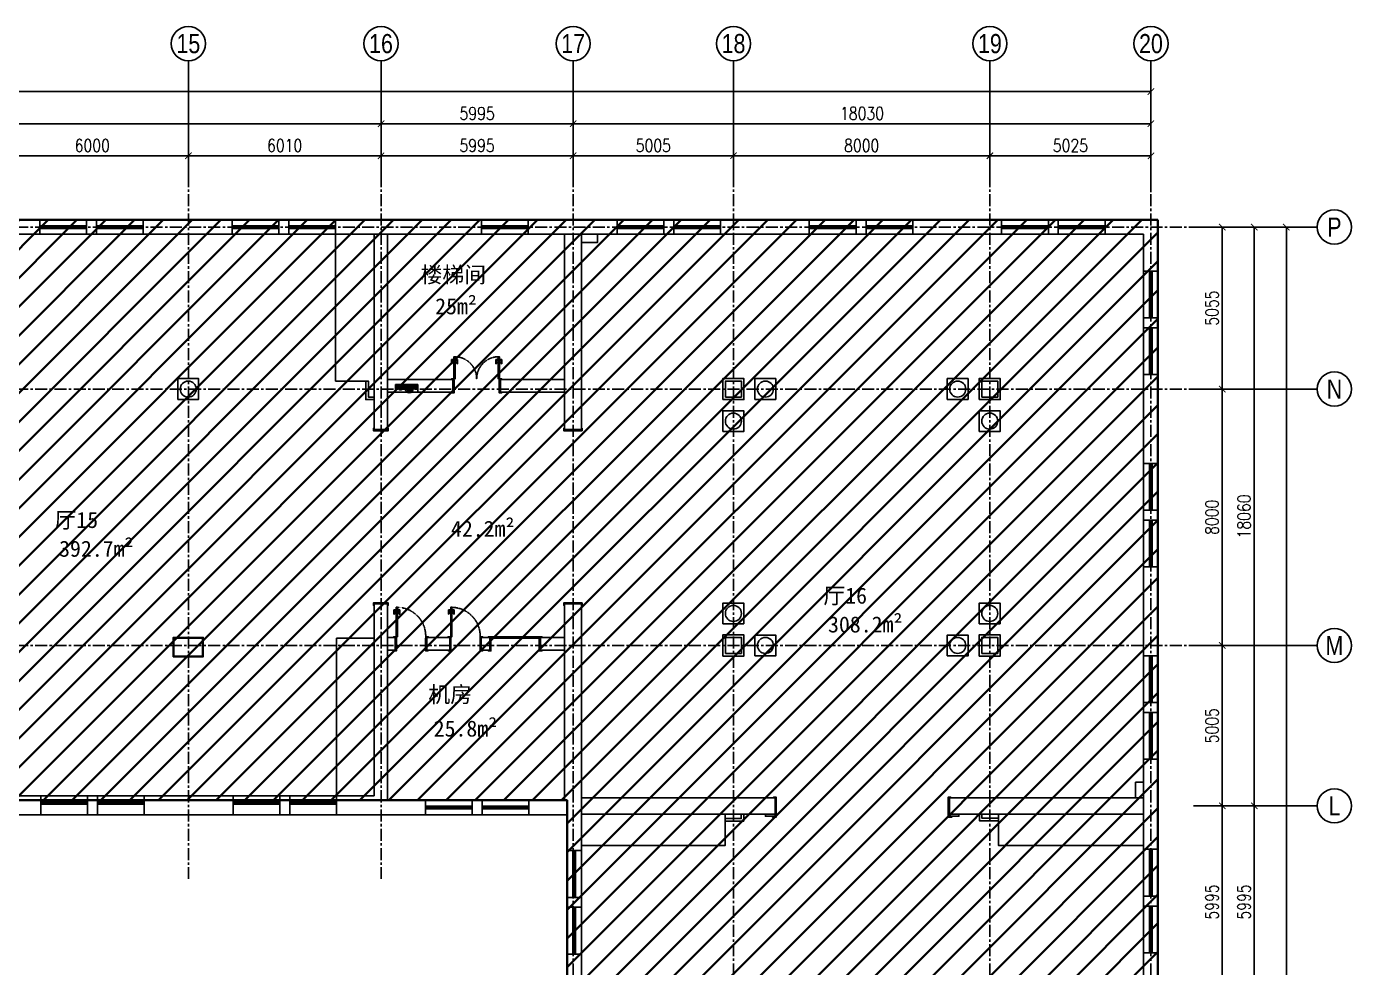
# Model space of a CAD drawing. Header units: millimetres. Extents: x -6028 to 253167, y -4970 to 98364.
# Drawn here: x 79333 to 120678, y 61172 to 90533 of the extents above; entities that cross this region are included whole.
import ezdxf
from ezdxf.enums import TextEntityAlignment as Align

# ---------------------------------------------------------------- set-up
doc = ezdxf.new("R2010")
doc.units = ezdxf.units.MM
doc.linetypes.add('2F-I-AR$0$CENTER', pattern=[2, 1.25, -0.25, 0.25, -0.25])
doc.linetypes.add('2F-I-AR$0$DASH', pattern=[0.35, 0.25, -0.1])
doc.layers.get('DefPoints').update_dxf_attribs({"color": 250})
for name, color, linetype in [('2F-I-AR$0$0-建-轴号', 1, 'Continuous'), ('2F-I-AR$0$0-标注', 4, 'Continuous'), ('2F-I-AR$0$1-墙', 7, 'Continuous'), ('2F-I-AR$0$1-完成面', 3, 'Continuous'), ('2F-I-AR$0$1-窗', 2, 'Continuous'), ('2F-I-AR$0$A-Fire box', 12, 'Continuous'), ('2F-I-AR$0$AXIS_TEXT', 7, 'Continuous'), ('2F-I-AR$0$GZET_DIM_1-200_平面尺寸标注', 1, 'Continuous'), ('2F-I-AR$0$I—平面—装饰面层线', 4, 'Continuous'), ('2F-I-AR$0$I—平面—门', 1, 'Continuous')]:
    doc.layers.add(name, color=color, linetype=linetype)
for name, color, linetype, lineweight in [('2F-I-AR$0$GZET_COL_GRID_1-200_轴线', 8, '2F-I-AR$0$CENTER', 25), ('2F-I-AR$0$I-SCOPE', 252, 'Continuous', 35), ('2F-I-AR$0$消火栓', 10, 'Continuous', 70)]:
    doc.layers.add(name, color=color, linetype=linetype, lineweight=lineweight)
doc.styles.add('2F-I-AR$0$GZET-DIMT', font='romans.shx', dxfattribs={"width": 0.8})
doc.styles.add('2F-I-AR$0$GZET-HT', font='arial.ttf', dxfattribs={"width": 0.8})
doc.styles.add('2F-I-AR$0$MtXpl_', font='SimSun.ttf')
doc.dimstyles.new('2F-I-AR$0$GZET_200', dxfattribs={"dimscale": 200, "dimtxt": 2, "dimasz": 1, "dimexe": 1, "dimexo": 1.5, "dimgap": 0.6, "dimtad": 1, "dimdec": 0, "dimrnd": 0.005, "dimzin": 0, "dimdsep": 46, "dimtxsty": '2F-I-AR$0$GZET-DIMT', "dimblk": '2F-I-AR$0$_ArchTick', "dimcen": 0.125, "dimclrd": 1, "dimclre": 1, "dimclrt": 2, "dimadec": 0, "dimazin": 0, "dimtfac": 1, "dimtdec": 0, "dimtix": 1, "dimtmove": 2, "dimatfit": 3, "dimldrblk": '2F-I-AR$0$_Dot', "dimfxl": 1, "dimtvp": 1, "dimtolj": 1, "dimtzin": 0, "dimarcsym": 0})

# ---------------------------------------------------------------- blocks, each defined once
blk = doc.blocks.new('2F-I-AR$0$X1')
at = {"color": 0}
for p, q in [((-127, 121), (-67, 61)), ((-126, 135), (-59, 68)), ((-125, 106), (-74, 54)), ((-124, 148), (-52, 75)), ((-122, 159), (-45, 83)), ((-121, 87), (-81, 47)), ((-118, 170), (-38, 90)), ((-114, 179), (-31, 97)), ((-110, 62), (-88, 40)), ((-109, 189), (-24, 104)), ((-103, 197), (-17, 111)), ((-97, 205), (-10, 118)), ((-90, 213), (-3, 125)), ((-90, 36), (87, 213)), ((-83, 219), (4, 132)), ((-75, 226), (11, 139)), ((-67, 231), (18, 146)), ((-58, 236), (25, 153)), ((-48, 241), (32, 160)), ((-37, 244), (40, 167)), ((-26, 247), (47, 174)), ((-14, 249), (54, 182)), ((0, 250), (61, 189)), ((15, 249), (68, 196)), ((33, 245), (75, 203)), ((56, 235), (82, 210))]:
    blk.add_line(p, q, dxfattribs=at)
blk.add_circle((-2, 125), 125, dxfattribs=at)
blk = doc.blocks.new('2F-I-AR$0$A$C33C75492')
at = {"layer": '2F-I-AR$0$A-Fire box'}
for p, q in [((-280732, 1890493), (-281432, 1890493)), ((-281432, 1890493), (-281432, 1890373)), ((-281432, 1890383), (-280732, 1890383)), ((-281432, 1890373), (-280732, 1890373)), ((-281432, 1890373), (-280732, 1890373)), ((-281432, 1890373), (-281432, 1890253)), ((-281432, 1890363), (-280732, 1890363)), ((-281432, 1890353), (-280732, 1890353)), ((-281432, 1890343), (-280732, 1890343)), ((-281432, 1890333), (-280732, 1890333)), ((-281432, 1890323), (-280732, 1890323)), ((-281432, 1890313), (-280732, 1890313)), ((-281432, 1890303), (-280732, 1890303)), ((-280732, 1890373), (-280732, 1890493)), ((-280732, 1890253), (-280732, 1890373)), ((-281432, 1890293), (-280732, 1890293)), ((-281432, 1890283), (-280732, 1890283)), ((-281432, 1890273), (-280732, 1890273)), ((-281432, 1890263), (-280732, 1890263)), ((-281432, 1890253), (-280732, 1890253))]:
    blk.add_line(p, q, dxfattribs=at)
at = {"layer": '2F-I-AR$0$A-Fire box', "color": 8}
for p, q in [((-280952, 1890360), (-280832, 1890360)), ((-280951, 1890370), (-280832, 1890370)), ((-280951, 1890350), (-280833, 1890350)), ((-280949, 1890380), (-280835, 1890380)), ((-280948, 1890340), (-280836, 1890340)), ((-280945, 1890390), (-280839, 1890390)), ((-280943, 1890330), (-280841, 1890330)), ((-280938, 1890400), (-280846, 1890400)), ((-280935, 1890320), (-280849, 1890320)), ((-280927, 1890410), (-280856, 1890410)), ((-280922, 1890310), (-280861, 1890310)), ((-280906, 1890420), (-280877, 1890420))]:
    blk.add_line(p, q, dxfattribs=at)
blk.add_circle((-280892, 1890361), 60, dxfattribs=at)
at = {"layer": '2F-I-AR$0$A-Fire box', "color": 8, "extrusion": (0, 0, -1), "xscale": -1, "zscale": -1}
blk.add_blockref('2F-I-AR$0$X1', (281160, 1890258), dxfattribs=at)
blk = doc.blocks.new('2F-I-AR$0$A$C29AA6ADB')
at = {"layer": '2F-I-AR$0$消火栓', "color": 3, "ltscale": 0.8, "rotation": 180}
blk.add_blockref('2F-I-AR$0$A$C33C75492', (-190586, 1985482), dxfattribs=at)
blk = doc.blocks.new('2F-I-AR$0$chuanghu1')
for p, q in [((0, 3230), (450, 3230)), ((0, 1770), (450, 1770)), ((0, 1460), (450, 1460)), ((0, 0), (450, 0))]:
    blk.add_line(p, q)
at = {"layer": '2F-I-AR$0$1-窗'}
for p, q in [((185, 3230), (185, 1770)), ((225, 3230), (225, 1770)), ((265, 3230), (265, 1770)), ((185, 1460), (185, 0)), ((225, 1460), (225, 0)), ((265, 1460), (265, 0))]:
    blk.add_line(p, q, dxfattribs=at)
blk = doc.blocks.new('*U86')
at = {"layer": '2F-I-AR$0$I—平面—装饰面层线'}
for points in [[(-1125, 470), (-1170, 470), (-1170, 490), (-1095, 490), (-1095, 450), (-1090, 450), (-1090, 50), (-1170, 50), (-1170, 70), (-1125, 70), (-1125, 470)], [(455, 470), (500, 470), (500, 490), (425, 490), (425, 450), (420, 450), (420, 50), (500, 50), (500, 70), (455, 70), (455, 470)]]:
    blk.add_lwpolyline(points, dxfattribs=at)
at = {"layer": '2F-I-AR$0$I—平面—门'}
blk.add_lwpolyline([(-1095, 450), (425, 450), (425, 490), (-1095, 490)], close=True, dxfattribs=at)
blk = doc.blocks.new('2F-I-AR$0$980men')
at = {"layer": '2F-I-AR$0$I—平面—装饰面层线'}
for p, q in [((0, 400), (0, 0)), ((980, 400), (980, 0))]:
    blk.add_line(p, q, dxfattribs=at)
for points in [[(0, 400), (-50, 400), (-50, 420), (30, 420), (30, 380), (35, 380), (35, -20), (-45, -20), (-45, 0), (0, 0)], [(980, 400), (1030, 400), (1030, 420), (950, 420), (950, 380), (945, 380), (945, -20), (1025, -20), (1025, 0), (980, 0)]]:
    blk.add_lwpolyline(points, dxfattribs=at)
at = {"layer": '2F-I-AR$0$I—平面—门'}
for p, q in [((-41, 1258), (-41, 1125)), ((19, 1258), (-41, 1258)), ((19, 1275), (19, 1221)), ((19, 1275), (24, 1275)), ((24, 1283), (24, 1213)), ((24, 1283), (30, 1283)), ((30, 1283), (30, 1213)), ((70, 1283), (70, 1213)), ((76, 1283), (70, 1283)), ((76, 1283), (76, 1213)), ((81, 1275), (76, 1275)), ((81, 1275), (81, 1221)), ((81, 1258), (141, 1258)), ((141, 1258), (141, 1125)), ((-27, 1125), (-41, 1125)), ((19, 1238), (-21, 1238)), ((24, 1221), (19, 1221)), ((30, 1213), (24, 1213)), ((70, 1213), (76, 1213)), ((76, 1221), (81, 1221)), ((81, 1238), (121, 1238)), ((127, 1125), (141, 1125))]:
    blk.add_line(p, q, dxfattribs=at)
blk.add_lwpolyline([(30, 420), (30, 1340), (70, 1340), (70, 420)], close=True, dxfattribs=at)
for points in [[(-21, 1238, 0.208715), (-21, 1177, -0.061819), (-27, 1125, -10.704779)], [(121, 1238, -0.208715), (120, 1177, 0.061819), (127, 1125, 10.704779)]]:
    blk.add_lwpolyline(points, format="xyb", dxfattribs=at)
at = {"layer": '2F-I-AR$0$I—平面—门', "color": 252, "linetype": '2F-I-AR$0$DASH', "ltscale": 5}
blk.add_arc((52, 442), 898, 358.7056, 91.2944, dxfattribs=at)
blk = doc.blocks.new('2F-I-AR$0$_AXISO')
blk.add_circle((0, 0), 0.5)
at = {"layer": '2F-I-AR$0$AXIS_TEXT', "style": '2F-I-AR$0$GZET-HT', "width": 0.8}
blk.add_attdef('A', text='', height=0.56, dxfattribs=at).set_placement((0, 0), align=Align.MIDDLE_CENTER)
blk = doc.blocks.new('2F-I-AR$0$_ArchTick')
at = {"color": 2, "linetype": 'ByBlock', "const_width": 0.15}
blk.add_lwpolyline([(-0.5, -0.5), (0.5, 0.5)], dxfattribs=at)
blk = doc.blocks.new('*D305')
at = {"layer": '2F-I-AR$0$GZET_DIM_1-200_平面尺寸标注', "color": 1, "lineweight": -2, "transparency": 16777216}
for p, q in [((78385, 85800), (78385, 86700)), ((78385, 86500), (84385, 86500)), ((84385, 85800), (84385, 86700))]:
    blk.add_line(p, q, dxfattribs=at)
at = {"layer": 'DefPoints', "color": 0, "transparency": 16777216}
for p in [(84385, 86500), (78385, 85500), (84385, 85500)]:
    blk.add_point(p, dxfattribs=at)
at = {"layer": '2F-I-AR$0$GZET_DIM_1-200_平面尺寸标注', "color": 1, "lineweight": -2, "transparency": 16777216, "xscale": 200, "yscale": 200, "zscale": 200, "rotation": 180}
blk.add_blockref('2F-I-AR$0$_ArchTick', (78385, 86500), dxfattribs=at)
at = {"layer": '2F-I-AR$0$GZET_DIM_1-200_平面尺寸标注', "color": 1, "lineweight": -2, "transparency": 16777216, "xscale": 200, "yscale": 200, "zscale": 200}
blk.add_blockref('2F-I-AR$0$_ArchTick', (84385, 86500), dxfattribs=at)
at = {"layer": '2F-I-AR$0$GZET_DIM_1-200_平面尺寸标注', "color": 2, "transparency": 16777216, "insert": (81385, 86820), "char_height": 400, "attachment_point": 5, "style": '2F-I-AR$0$GZET-DIMT'}
blk.add_mtext('\\A1;6000', dxfattribs=at)
blk = doc.blocks.new('2F-I-AR$0$_Dot')
at = {"color": 0, "linetype": 'ByBlock', "lineweight": -2}
blk.add_line((-0.5, 0), (-1, 0), dxfattribs=at)
at = {"color": 0, "linetype": 'ByBlock', "const_width": 0.5}
blk.add_lwpolyline([(-0.25, 0, 1), (0.25, 0, 1)], format="xyb", close=True, dxfattribs=at)
blk = doc.blocks.new('*D306')
at = {"layer": '2F-I-AR$0$GZET_DIM_1-200_平面尺寸标注', "color": 1, "lineweight": -2, "transparency": 16777216}
for p, q in [((84385, 85800), (84385, 86700)), ((84385, 86500), (90395, 86500)), ((90395, 85800), (90395, 86700))]:
    blk.add_line(p, q, dxfattribs=at)
at = {"layer": 'DefPoints', "color": 0, "transparency": 16777216}
for p in [(90395, 86500), (84385, 85500), (90395, 85500)]:
    blk.add_point(p, dxfattribs=at)
at = {"layer": '2F-I-AR$0$GZET_DIM_1-200_平面尺寸标注', "color": 1, "lineweight": -2, "transparency": 16777216, "xscale": 200, "yscale": 200, "zscale": 200, "rotation": 180}
blk.add_blockref('2F-I-AR$0$_ArchTick', (84385, 86500), dxfattribs=at)
at = {"layer": '2F-I-AR$0$GZET_DIM_1-200_平面尺寸标注', "color": 1, "lineweight": -2, "transparency": 16777216, "xscale": 200, "yscale": 200, "zscale": 200}
blk.add_blockref('2F-I-AR$0$_ArchTick', (90395, 86500), dxfattribs=at)
at = {"layer": '2F-I-AR$0$GZET_DIM_1-200_平面尺寸标注', "color": 2, "transparency": 16777216, "insert": (87390, 86820), "char_height": 400, "attachment_point": 5, "style": '2F-I-AR$0$GZET-DIMT'}
blk.add_mtext('\\A1;6010', dxfattribs=at)
blk = doc.blocks.new('*D307')
at = {"layer": '2F-I-AR$0$GZET_DIM_1-200_平面尺寸标注', "color": 1, "lineweight": -2, "transparency": 16777216}
for p, q in [((90395, 85800), (90395, 86700)), ((90395, 86500), (96390, 86500)), ((96390, 85800), (96390, 86700))]:
    blk.add_line(p, q, dxfattribs=at)
at = {"layer": 'DefPoints', "color": 0, "transparency": 16777216}
for p in [(96390, 86500), (90395, 85500), (96390, 85500)]:
    blk.add_point(p, dxfattribs=at)
at = {"layer": '2F-I-AR$0$GZET_DIM_1-200_平面尺寸标注', "color": 1, "lineweight": -2, "transparency": 16777216, "xscale": 200, "yscale": 200, "zscale": 200, "rotation": 180}
blk.add_blockref('2F-I-AR$0$_ArchTick', (90395, 86500), dxfattribs=at)
at = {"layer": '2F-I-AR$0$GZET_DIM_1-200_平面尺寸标注', "color": 1, "lineweight": -2, "transparency": 16777216, "xscale": 200, "yscale": 200, "zscale": 200}
blk.add_blockref('2F-I-AR$0$_ArchTick', (96390, 86500), dxfattribs=at)
at = {"layer": '2F-I-AR$0$GZET_DIM_1-200_平面尺寸标注', "color": 2, "transparency": 16777216, "insert": (93392.5, 86820), "char_height": 400, "attachment_point": 5, "style": '2F-I-AR$0$GZET-DIMT'}
blk.add_mtext('\\A1;5995', dxfattribs=at)
blk = doc.blocks.new('*D308')
at = {"layer": '2F-I-AR$0$GZET_DIM_1-200_平面尺寸标注', "color": 1, "lineweight": -2, "transparency": 16777216}
for p, q in [((96390, 85800), (96390, 86700)), ((96390, 86500), (101395, 86500)), ((101395, 85800), (101395, 86700))]:
    blk.add_line(p, q, dxfattribs=at)
at = {"layer": 'DefPoints', "color": 0, "transparency": 16777216}
for p in [(101395, 86500), (96390, 85500), (101395, 85500)]:
    blk.add_point(p, dxfattribs=at)
at = {"layer": '2F-I-AR$0$GZET_DIM_1-200_平面尺寸标注', "color": 1, "lineweight": -2, "transparency": 16777216, "xscale": 200, "yscale": 200, "zscale": 200, "rotation": 180}
blk.add_blockref('2F-I-AR$0$_ArchTick', (96390, 86500), dxfattribs=at)
at = {"layer": '2F-I-AR$0$GZET_DIM_1-200_平面尺寸标注', "color": 1, "lineweight": -2, "transparency": 16777216, "xscale": 200, "yscale": 200, "zscale": 200}
blk.add_blockref('2F-I-AR$0$_ArchTick', (101395, 86500), dxfattribs=at)
at = {"layer": '2F-I-AR$0$GZET_DIM_1-200_平面尺寸标注', "color": 2, "transparency": 16777216, "insert": (98892.5, 86820), "char_height": 400, "attachment_point": 5, "style": '2F-I-AR$0$GZET-DIMT'}
blk.add_mtext('\\A1;5005', dxfattribs=at)
blk = doc.blocks.new('*D309')
at = {"layer": '2F-I-AR$0$GZET_DIM_1-200_平面尺寸标注', "color": 1, "lineweight": -2, "transparency": 16777216}
for p, q in [((101395, 85800), (101395, 86700)), ((101395, 86500), (109395, 86500)), ((109395, 85800), (109395, 86700))]:
    blk.add_line(p, q, dxfattribs=at)
at = {"layer": 'DefPoints', "color": 0, "transparency": 16777216}
for p in [(109395, 86500), (101395, 85500), (109395, 85500)]:
    blk.add_point(p, dxfattribs=at)
at = {"layer": '2F-I-AR$0$GZET_DIM_1-200_平面尺寸标注', "color": 1, "lineweight": -2, "transparency": 16777216, "xscale": 200, "yscale": 200, "zscale": 200, "rotation": 180}
blk.add_blockref('2F-I-AR$0$_ArchTick', (101395, 86500), dxfattribs=at)
at = {"layer": '2F-I-AR$0$GZET_DIM_1-200_平面尺寸标注', "color": 1, "lineweight": -2, "transparency": 16777216, "xscale": 200, "yscale": 200, "zscale": 200}
blk.add_blockref('2F-I-AR$0$_ArchTick', (109395, 86500), dxfattribs=at)
at = {"layer": '2F-I-AR$0$GZET_DIM_1-200_平面尺寸标注', "color": 2, "transparency": 16777216, "insert": (105395, 86820), "char_height": 400, "attachment_point": 5, "style": '2F-I-AR$0$GZET-DIMT'}
blk.add_mtext('\\A1;8000', dxfattribs=at)
blk = doc.blocks.new('*D310')
at = {"layer": '2F-I-AR$0$GZET_DIM_1-200_平面尺寸标注', "color": 1, "lineweight": -2, "transparency": 16777216}
for p, q in [((109395, 85800), (109395, 86700)), ((109395, 86500), (114420, 86500)), ((114420, 85800), (114420, 86700))]:
    blk.add_line(p, q, dxfattribs=at)
at = {"layer": 'DefPoints', "color": 0, "transparency": 16777216}
for p in [(114420, 86500), (109395, 85500), (114420, 85500)]:
    blk.add_point(p, dxfattribs=at)
at = {"layer": '2F-I-AR$0$GZET_DIM_1-200_平面尺寸标注', "color": 1, "lineweight": -2, "transparency": 16777216, "xscale": 200, "yscale": 200, "zscale": 200, "rotation": 180}
blk.add_blockref('2F-I-AR$0$_ArchTick', (109395, 86500), dxfattribs=at)
at = {"layer": '2F-I-AR$0$GZET_DIM_1-200_平面尺寸标注', "color": 1, "lineweight": -2, "transparency": 16777216, "xscale": 200, "yscale": 200, "zscale": 200}
blk.add_blockref('2F-I-AR$0$_ArchTick', (114420, 86500), dxfattribs=at)
at = {"layer": '2F-I-AR$0$GZET_DIM_1-200_平面尺寸标注', "color": 2, "transparency": 16777216, "insert": (111907.5, 86820), "char_height": 400, "attachment_point": 5, "style": '2F-I-AR$0$GZET-DIMT'}
blk.add_mtext('\\A1;5025', dxfattribs=at)
blk = doc.blocks.new('*D269')
at = {"layer": '2F-I-AR$0$GZET_DIM_1-200_平面尺寸标注', "color": 1, "lineweight": -2, "transparency": 16777216}
for p, q in [((115746, 66215), (116845, 66215)), ((116645, 60220), (116645, 66215)), ((115746, 60220), (116845, 60220))]:
    blk.add_line(p, q, dxfattribs=at)
at = {"layer": 'DefPoints', "color": 0, "transparency": 16777216}
for p in [(115446, 66215), (116645, 66215), (115446, 60220)]:
    blk.add_point(p, dxfattribs=at)
at = {"layer": '2F-I-AR$0$GZET_DIM_1-200_平面尺寸标注', "color": 1, "lineweight": -2, "transparency": 16777216, "xscale": 200, "yscale": 200, "zscale": 200}
for p, rotation in [((116645, 66215), 90), ((116645, 60220), 270)]:
    blk.add_blockref('2F-I-AR$0$_ArchTick', p, dxfattribs=dict(at, rotation=rotation))
at = {"layer": '2F-I-AR$0$GZET_DIM_1-200_平面尺寸标注', "color": 2, "transparency": 16777216, "insert": (116325, 63217), "char_height": 400, "attachment_point": 5, "rotation": 90, "style": '2F-I-AR$0$GZET-DIMT'}
blk.add_mtext('\\A1;5995', dxfattribs=at)
blk = doc.blocks.new('*D270')
at = {"layer": '2F-I-AR$0$GZET_DIM_1-200_平面尺寸标注', "color": 1, "lineweight": -2, "transparency": 16777216}
for p, q in [((115746, 71220), (116845, 71220)), ((116645, 66215), (116645, 71220)), ((115746, 66215), (116845, 66215))]:
    blk.add_line(p, q, dxfattribs=at)
at = {"layer": 'DefPoints', "color": 0, "transparency": 16777216}
for p in [(115446, 71220), (116645, 71220), (115446, 66215)]:
    blk.add_point(p, dxfattribs=at)
at = {"layer": '2F-I-AR$0$GZET_DIM_1-200_平面尺寸标注', "color": 1, "lineweight": -2, "transparency": 16777216, "xscale": 200, "yscale": 200, "zscale": 200}
for p, rotation in [((116645, 71220), 90), ((116645, 66215), 270)]:
    blk.add_blockref('2F-I-AR$0$_ArchTick', p, dxfattribs=dict(at, rotation=rotation))
at = {"layer": '2F-I-AR$0$GZET_DIM_1-200_平面尺寸标注', "color": 2, "transparency": 16777216, "insert": (116325, 68717), "char_height": 400, "attachment_point": 5, "rotation": 90, "style": '2F-I-AR$0$GZET-DIMT'}
blk.add_mtext('\\A1;5005', dxfattribs=at)
blk = doc.blocks.new('*D271')
at = {"layer": '2F-I-AR$0$GZET_DIM_1-200_平面尺寸标注', "color": 1, "lineweight": -2, "transparency": 16777216}
for p, q in [((115746, 79220), (116845, 79220)), ((116645, 71220), (116645, 79220)), ((115746, 71220), (116845, 71220))]:
    blk.add_line(p, q, dxfattribs=at)
at = {"layer": 'DefPoints', "color": 0, "transparency": 16777216}
for p in [(115446, 79220), (116645, 79220), (115446, 71220)]:
    blk.add_point(p, dxfattribs=at)
at = {"layer": '2F-I-AR$0$GZET_DIM_1-200_平面尺寸标注', "color": 1, "lineweight": -2, "transparency": 16777216, "xscale": 200, "yscale": 200, "zscale": 200}
for p, rotation in [((116645, 79220), 90), ((116645, 71220), 270)]:
    blk.add_blockref('2F-I-AR$0$_ArchTick', p, dxfattribs=dict(at, rotation=rotation))
at = {"layer": '2F-I-AR$0$GZET_DIM_1-200_平面尺寸标注', "color": 2, "transparency": 16777216, "insert": (116325, 75220), "char_height": 400, "attachment_point": 5, "rotation": 90, "style": '2F-I-AR$0$GZET-DIMT'}
blk.add_mtext('\\A1;8000', dxfattribs=at)
blk = doc.blocks.new('*D272')
at = {"layer": '2F-I-AR$0$GZET_DIM_1-200_平面尺寸标注', "color": 1, "lineweight": -2, "transparency": 16777216}
for p, q in [((115746, 84275), (116845, 84275)), ((116645, 79220), (116645, 84275)), ((115746, 79220), (116845, 79220))]:
    blk.add_line(p, q, dxfattribs=at)
at = {"layer": 'DefPoints', "color": 0, "transparency": 16777216}
for p in [(115446, 84275), (116645, 84275), (115446, 79220)]:
    blk.add_point(p, dxfattribs=at)
at = {"layer": '2F-I-AR$0$GZET_DIM_1-200_平面尺寸标注', "color": 1, "lineweight": -2, "transparency": 16777216, "xscale": 200, "yscale": 200, "zscale": 200}
for p, rotation in [((116645, 84275), 90), ((116645, 79220), 270)]:
    blk.add_blockref('2F-I-AR$0$_ArchTick', p, dxfattribs=dict(at, rotation=rotation))
at = {"layer": '2F-I-AR$0$GZET_DIM_1-200_平面尺寸标注', "color": 2, "transparency": 16777216, "insert": (116325, 81747), "char_height": 400, "attachment_point": 5, "rotation": 90, "style": '2F-I-AR$0$GZET-DIMT'}
blk.add_mtext('\\A1;5055', dxfattribs=at)
blk = doc.blocks.new('*D277')
at = {"layer": '2F-I-AR$0$GZET_DIM_1-200_平面尺寸标注', "color": 1, "lineweight": -2, "transparency": 16777216}
for p, q in [((66370, 85797), (66370, 87700)), ((90395, 85720), (90395, 87700)), ((66370, 87500), (90395, 87500))]:
    blk.add_line(p, q, dxfattribs=at)
at = {"layer": 'DefPoints', "color": 0, "transparency": 16777216}
for p in [(90395, 87500), (66370, 85497), (90395, 85420)]:
    blk.add_point(p, dxfattribs=at)
at = {"layer": '2F-I-AR$0$GZET_DIM_1-200_平面尺寸标注', "color": 1, "lineweight": -2, "transparency": 16777216, "xscale": 200, "yscale": 200, "zscale": 200, "rotation": 180}
blk.add_blockref('2F-I-AR$0$_ArchTick', (66370, 87500), dxfattribs=at)
at = {"layer": '2F-I-AR$0$GZET_DIM_1-200_平面尺寸标注', "color": 1, "lineweight": -2, "transparency": 16777216, "xscale": 200, "yscale": 200, "zscale": 200}
blk.add_blockref('2F-I-AR$0$_ArchTick', (90395, 87500), dxfattribs=at)
at = {"layer": '2F-I-AR$0$GZET_DIM_1-200_平面尺寸标注', "color": 2, "transparency": 16777216, "insert": (78383, 87820), "char_height": 400, "attachment_point": 5, "style": '2F-I-AR$0$GZET-DIMT'}
blk.add_mtext('\\A1;24025', dxfattribs=at)
blk = doc.blocks.new('*D278')
at = {"layer": '2F-I-AR$0$GZET_DIM_1-200_平面尺寸标注', "color": 1, "lineweight": -2, "transparency": 16777216}
for p, q in [((90395, 85720), (90395, 87700)), ((96390, 85823), (96390, 87700)), ((90395, 87500), (96390, 87500))]:
    blk.add_line(p, q, dxfattribs=at)
at = {"layer": 'DefPoints', "color": 0, "transparency": 16777216}
for p in [(96390, 87500), (90395, 85420), (96390, 85523)]:
    blk.add_point(p, dxfattribs=at)
at = {"layer": '2F-I-AR$0$GZET_DIM_1-200_平面尺寸标注', "color": 1, "lineweight": -2, "transparency": 16777216, "xscale": 200, "yscale": 200, "zscale": 200, "rotation": 180}
blk.add_blockref('2F-I-AR$0$_ArchTick', (90395, 87500), dxfattribs=at)
at = {"layer": '2F-I-AR$0$GZET_DIM_1-200_平面尺寸标注', "color": 1, "lineweight": -2, "transparency": 16777216, "xscale": 200, "yscale": 200, "zscale": 200}
blk.add_blockref('2F-I-AR$0$_ArchTick', (96390, 87500), dxfattribs=at)
at = {"layer": '2F-I-AR$0$GZET_DIM_1-200_平面尺寸标注', "color": 2, "transparency": 16777216, "insert": (93393, 87820), "char_height": 400, "attachment_point": 5, "style": '2F-I-AR$0$GZET-DIMT'}
blk.add_mtext('\\A1;5995', dxfattribs=at)
blk = doc.blocks.new('*D279')
at = {"layer": '2F-I-AR$0$GZET_DIM_1-200_平面尺寸标注', "color": 1, "lineweight": -2, "transparency": 16777216}
for p, q in [((96390, 85823), (96390, 87700)), ((114420, 85360), (114420, 87700)), ((96390, 87500), (114420, 87500))]:
    blk.add_line(p, q, dxfattribs=at)
at = {"layer": 'DefPoints', "color": 0, "transparency": 16777216}
for p in [(114420, 87500), (96390, 85523), (114420, 85060)]:
    blk.add_point(p, dxfattribs=at)
at = {"layer": '2F-I-AR$0$GZET_DIM_1-200_平面尺寸标注', "color": 1, "lineweight": -2, "transparency": 16777216, "xscale": 200, "yscale": 200, "zscale": 200, "rotation": 180}
blk.add_blockref('2F-I-AR$0$_ArchTick', (96390, 87500), dxfattribs=at)
at = {"layer": '2F-I-AR$0$GZET_DIM_1-200_平面尺寸标注', "color": 1, "lineweight": -2, "transparency": 16777216, "xscale": 200, "yscale": 200, "zscale": 200}
blk.add_blockref('2F-I-AR$0$_ArchTick', (114420, 87500), dxfattribs=at)
at = {"layer": '2F-I-AR$0$GZET_DIM_1-200_平面尺寸标注', "color": 2, "transparency": 16777216, "insert": (105405, 87820), "char_height": 400, "attachment_point": 5, "style": '2F-I-AR$0$GZET-DIMT'}
blk.add_mtext('\\A1;18030', dxfattribs=at)
blk = doc.blocks.new('*D280')
at = {"layer": '2F-I-AR$0$GZET_DIM_1-200_平面尺寸标注', "color": 1, "lineweight": -2, "transparency": 16777216}
for p, q in [((230, 85568), (230, 88700)), ((114420, 88500), (230, 88500)), ((114420, 85360), (114420, 88700))]:
    blk.add_line(p, q, dxfattribs=at)
at = {"layer": 'DefPoints', "color": 0, "transparency": 16777216}
for p in [(230, 88500), (230, 85268), (114420, 85060)]:
    blk.add_point(p, dxfattribs=at)
at = {"layer": '2F-I-AR$0$GZET_DIM_1-200_平面尺寸标注', "color": 1, "lineweight": -2, "transparency": 16777216, "xscale": 200, "yscale": 200, "zscale": 200, "rotation": 180}
blk.add_blockref('2F-I-AR$0$_ArchTick', (230, 88500), dxfattribs=at)
at = {"layer": '2F-I-AR$0$GZET_DIM_1-200_平面尺寸标注', "color": 1, "lineweight": -2, "transparency": 16777216, "xscale": 200, "yscale": 200, "zscale": 200}
blk.add_blockref('2F-I-AR$0$_ArchTick', (114420, 88500), dxfattribs=at)
at = {"layer": '2F-I-AR$0$GZET_DIM_1-200_平面尺寸标注', "color": 2, "transparency": 16777216, "insert": (57325, 88820), "char_height": 400, "attachment_point": 5, "style": '2F-I-AR$0$GZET-DIMT'}
blk.add_mtext('\\A1;114190', dxfattribs=at)
blk = doc.blocks.new('*D290')
at = {"layer": '2F-I-AR$0$GZET_DIM_1-200_平面尺寸标注', "color": 1, "lineweight": -2, "transparency": 16777216}
for p, q in [((115914, 66215), (117845, 66215)), ((117645, 60220), (117645, 66215)), ((115941, 60220), (117845, 60220))]:
    blk.add_line(p, q, dxfattribs=at)
at = {"layer": 'DefPoints', "color": 0, "transparency": 16777216}
for p in [(115614, 66215), (117645, 66215), (115641, 60220)]:
    blk.add_point(p, dxfattribs=at)
at = {"layer": '2F-I-AR$0$GZET_DIM_1-200_平面尺寸标注', "color": 1, "lineweight": -2, "transparency": 16777216, "xscale": 200, "yscale": 200, "zscale": 200}
for p, rotation in [((117645, 66215), 90), ((117645, 60220), 270)]:
    blk.add_blockref('2F-I-AR$0$_ArchTick', p, dxfattribs=dict(at, rotation=rotation))
at = {"layer": '2F-I-AR$0$GZET_DIM_1-200_平面尺寸标注', "color": 2, "transparency": 16777216, "insert": (117325, 63217), "char_height": 400, "attachment_point": 5, "rotation": 90, "style": '2F-I-AR$0$GZET-DIMT'}
blk.add_mtext('\\A1;5995', dxfattribs=at)
blk = doc.blocks.new('*D291')
at = {"layer": '2F-I-AR$0$GZET_DIM_1-200_平面尺寸标注', "color": 1, "lineweight": -2, "transparency": 16777216}
for p, q in [((116023, 84275), (117845, 84275)), ((117645, 66215), (117645, 84275)), ((115914, 66215), (117845, 66215))]:
    blk.add_line(p, q, dxfattribs=at)
at = {"layer": 'DefPoints', "color": 0, "transparency": 16777216}
for p in [(115723, 84275), (117645, 84275), (115614, 66215)]:
    blk.add_point(p, dxfattribs=at)
at = {"layer": '2F-I-AR$0$GZET_DIM_1-200_平面尺寸标注', "color": 1, "lineweight": -2, "transparency": 16777216, "xscale": 200, "yscale": 200, "zscale": 200}
for p, rotation in [((117645, 84275), 90), ((117645, 66215), 270)]:
    blk.add_blockref('2F-I-AR$0$_ArchTick', p, dxfattribs=dict(at, rotation=rotation))
at = {"layer": '2F-I-AR$0$GZET_DIM_1-200_平面尺寸标注', "color": 2, "transparency": 16777216, "insert": (117325, 75245), "char_height": 400, "attachment_point": 5, "rotation": 90, "style": '2F-I-AR$0$GZET-DIMT'}
blk.add_mtext('\\A1;18060', dxfattribs=at)
blk = doc.blocks.new('*D239')
at = {"layer": '2F-I-AR$0$GZET_DIM_1-200_平面尺寸标注', "color": 1, "lineweight": -2, "transparency": 16777216}
for p, q in [((116023, 84275), (118845, 84275)), ((118645, 84275), (118645, 18470)), ((115864, 18470), (118845, 18470))]:
    blk.add_line(p, q, dxfattribs=at)
at = {"layer": 'DefPoints', "color": 0, "transparency": 16777216}
for p in [(115723, 84275), (115564, 18470), (118645, 18470)]:
    blk.add_point(p, dxfattribs=at)
at = {"layer": '2F-I-AR$0$GZET_DIM_1-200_平面尺寸标注', "color": 1, "lineweight": -2, "transparency": 16777216, "xscale": 200, "yscale": 200, "zscale": 200}
for p, rotation in [((118645, 84275), 90), ((118645, 18470), 270)]:
    blk.add_blockref('2F-I-AR$0$_ArchTick', p, dxfattribs=dict(at, rotation=rotation))
at = {"layer": '2F-I-AR$0$GZET_DIM_1-200_平面尺寸标注', "color": 2, "transparency": 16777216, "insert": (118325, 51372), "char_height": 400, "attachment_point": 5, "rotation": 90, "style": '2F-I-AR$0$GZET-DIMT'}
blk.add_mtext('\\A1;65805', dxfattribs=at)
blk = doc.blocks.new('2F-I-AR')
at = {"layer": '2F-I-AR$0$I-SCOPE'}
h = blk.add_hatch(dxfattribs=at)
h.set_pattern_fill('ANSI31', color=256, scale=200)
h.paths.add_polyline_path([(114640, 84500), (0, 84500), (0, 0), (18450, 0), (18450, 2940), (27100, 2940), (27100, 0), (36480, 0), (36480, 18540), (18480, 18540), (18480, 66390), (96200, 66390), (96200, 18120), (114640, 18120)])
at = {"layer": '2F-I-AR$0$0-建-轴号', "linetype": 'Continuous'}
for p, q in [((84385, 86500), (84385, 89466.7)), ((90395, 86500), (90395, 89466.7)), ((96390, 86500), (96390, 89466.7)), ((101395, 86500), (101395, 89466.7)), ((109395, 86500), (109395, 89466.7)), ((114420, 86500), (114420, 89466.7)), ((116645, 84275), (119611.7, 84275)), ((116645, 79220), (119611.7, 79220)), ((116645, 71220), (119611.7, 71220)), ((116645, 66215), (119611.7, 66215))]:
    blk.add_line(p, q, dxfattribs=at)
at = {"layer": '2F-I-AR$0$1-墙'}
for p, q in [((0, 84500), (114640, 84500)), ((93530, 84500), (93530, 84050)), ((94990, 84500), (94990, 84050)), ((114640, 84500), (114640, 18120)), ((450, 84050), (114190, 84050)), ((90180, 77955), (90180, 84050)), ((90600, 77955), (90600, 84050)), ((96120, 77955), (96120, 84050)), ((96650, 77955), (96650, 84050)), ((114190, 84050), (114190, 18590)), ((90600, 79520), (92640, 79520)), ((92640, 79520), (92640, 79120)), ((94120, 79520), (96120, 79520)), ((94120, 79520), (94120, 79120)), ((90600, 79120), (92640, 79120)), ((94120, 79120), (96120, 79120)), ((90180, 77955), (90600, 77955)), ((96120, 77955), (96650, 77955)), ((90180, 72515), (90600, 72515)), ((90180, 72495), (90180, 66530)), ((90600, 72515), (90600, 66390)), ((96120, 72515), (96120, 66390)), ((96120, 72515), (96650, 72515)), ((96650, 72515), (96650, 18590)), ((90180, 71450), (89010, 71450)), ((89010, 71450), (89010, 66370)), ((90600, 71470), (90840, 71470)), ((90840, 71470), (90840, 71070)), ((91820, 71470), (92540, 71470)), ((91820, 71470), (91820, 71070)), ((92540, 71470), (92540, 71070)), ((93520, 71470), (93790, 71470)), ((93520, 71470), (93520, 71070)), ((93790, 71470), (93790, 71070)), ((95370, 71470), (96120, 71470)), ((95370, 71470), (95370, 71070)), ((90600, 71070), (90840, 71070)), ((91820, 71070), (92540, 71070)), ((93520, 71070), (93790, 71070)), ((95370, 71070), (96120, 71070)), ((66630, 66530), (90180, 66530)), ((90600, 66390), (96120, 66390)), ((96650, 66470), (102690, 66470)), ((102690, 66470), (102690, 65960)), ((108130, 66470), (114190, 66470)), ((108130, 66470), (108130, 65960)), ((58990, 65940), (96200, 65940)), ((79780, 66080), (79780, 65940)), ((81240, 66080), (81240, 65940)), ((81550, 66080), (81550, 65940)), ((83010, 66080), (83010, 65940)), ((85780, 66080), (85780, 65940)), ((87240, 66080), (87240, 65940)), ((87550, 66080), (87550, 65940)), ((89010, 66080), (89010, 65940)), ((96200, 65940), (96200, 18120)), ((96650, 65960), (102690, 65960)), ((108130, 65960), (114190, 65960))]:
    blk.add_line(p, q, dxfattribs=at)
for points in [[(88980, 79470), (88980, 84050)], [(97150, 84050), (97150, 83790), (96650, 83790)], [(88980, 79470), (90000, 79470), (90000, 78970), (90180, 78970)], [(114190, 66950), (113940, 66950), (113940, 66470)], [(101138.9, 65960), (101138.9, 64980), (96650, 64980)], [(101138.9, 65960), (101138.9, 65820), (101634.3, 65820), (101634.3, 65960)], [(102390, 65960), (102390, 65893.5), (102690, 65893.5), (102690, 65960)], [(108430, 65960), (108430, 65893.5), (108130, 65893.5), (108130, 65960)], [(109145.6, 65960), (109145.6, 65830), (109660, 65830), (109660, 65960)], [(109660, 65960), (109660, 64980), (114190, 64980)]]:
    blk.add_lwpolyline(points, dxfattribs=at)
for points in [[(101140, 78970), (101640, 78970), (101640, 79470), (101140, 79470)], [(109140, 78970), (109640, 78970), (109640, 79470), (109140, 79470)], [(83930, 70890), (84830, 70890), (84830, 71450), (83930, 71450)], [(101140, 70970), (101640, 70970), (101640, 71470), (101140, 71470)], [(109140, 70970), (109640, 70970), (109640, 71470), (109140, 71470)]]:
    blk.add_lwpolyline(points, close=True, dxfattribs=at)
for centre in [(84380, 79220), (102390, 79220), (108390, 79220), (101390, 78220), (109390, 78220), (101390, 72220), (109390, 72220), (102390, 71220), (108390, 71220)]:
    blk.add_circle(centre, 250, dxfattribs=at)
at = {"layer": '2F-I-AR$0$1-完成面'}
for points in [[(84055, 78895), (84705, 78895), (84705, 79545), (84055, 79545)], [(101060, 78890), (101720, 78890), (101720, 79550), (101060, 79550)], [(102065, 78895), (102715, 78895), (102715, 79545), (102065, 79545)], [(108065, 78895), (108715, 78895), (108715, 79545), (108065, 79545)], [(109060, 78890), (109720, 78890), (109720, 79550), (109060, 79550)], [(101065, 77895), (101715, 77895), (101715, 78545), (101065, 78545)], [(109065, 77895), (109715, 77895), (109715, 78545), (109065, 78545)], [(101065, 71895), (101715, 71895), (101715, 72545), (101065, 72545)], [(109065, 71895), (109715, 71895), (109715, 72545), (109065, 72545)], [(101060, 70890), (101720, 70890), (101720, 71550), (101060, 71550)], [(102065, 70895), (102715, 70895), (102715, 71545), (102065, 71545)], [(108065, 70895), (108715, 70895), (108715, 71545), (108065, 71545)], [(109060, 70890), (109720, 70890), (109720, 71550), (109060, 71550)], [(83910, 70870), (84850, 70870), (84850, 71470), (83910, 71470)]]:
    blk.add_lwpolyline(points, close=True, dxfattribs=at)
for points in [[(89920, 79470), (89920, 78890), (90180, 78890)], [(101138.9, 65740), (101714.3, 65740), (101714.3, 65960)], [(109065.6, 65960), (109065.6, 65750), (109660, 65750)]]:
    blk.add_lwpolyline(points, dxfattribs=at)
at = {"layer": '2F-I-AR$0$1-窗'}
for p, q in [((94990, 84315), (93530, 84315)), ((94990, 84275), (93530, 84275)), ((94990, 84235), (93530, 84235))]:
    blk.add_line(p, q, dxfattribs=at)
at = {"layer": '2F-I-AR$0$GZET_COL_GRID_1-200_轴线', "ltscale": 300}
for p, q in [((84385, 86500), (84385, 63940)), ((90395, 86500), (90395, 63940)), ((96390, 86500), (96390, 16120)), ((101395, 86500), (101395, 16120)), ((109395, 86500), (109395, 16120)), ((114420, 86500), (114420, 16120)), ((-1995, 84275), (116645, 84275)), ((-1995, 79220), (116645, 79220)), ((-1995, 71220), (116645, 71220))]:
    blk.add_line(p, q, dxfattribs=at)
at = {"layer": '2F-I-AR$0$I-SCOPE'}
blk.add_lwpolyline([(114640, 84500), (0, 84500), (0, 0), (18450, 0), (18450, 2940), (27100, 2940), (27100, 0), (36480, 0), (36480, 18540), (18480, 18540), (18480, 18540), (18480, 66390), (96200, 66390), (96200, 18120), (114640, 18120)], close=True, dxfattribs=at)
at = {"layer": '2F-I-AR$0$I—平面—装饰面层线'}
for points in [[(92640, 79520), (92595, 79520), (92595, 79540), (92670, 79540), (92670, 79500), (92675, 79500), (92675, 79100), (92595, 79100), (92595, 79120), (92640, 79120), (92640, 79520)], [(94120, 79520), (94165, 79520), (94165, 79540), (94090, 79540), (94090, 79500), (94085, 79500), (94085, 79100), (94165, 79100), (94165, 79120), (94120, 79120), (94120, 79520)], [(90180, 77955), (90180, 78000), (90160, 78000), (90160, 77920), (90620, 77920), (90620, 78000), (90600, 78000), (90600, 77955), (90180, 77955)], [(96120, 77955), (96120, 78000), (96100, 78000), (96100, 77920), (96670, 77920), (96670, 78000), (96650, 78000), (96650, 77955), (96120, 77955)], [(90180, 72515), (90180, 72470), (90160, 72470), (90160, 72550), (90620, 72550), (90620, 72470), (90600, 72470), (90600, 72515), (90180, 72515)], [(96120, 72515), (96120, 72470), (96100, 72470), (96100, 72550), (96670, 72550), (96670, 72470), (96650, 72470), (96650, 72515), (96120, 72515)], [(102690, 66470), (102645, 66470), (102645, 66490), (102725, 66490), (102725, 65860), (102615, 65860), (102615, 65893.5), (102690, 65893.5), (102690, 66470)], [(108130, 66470), (108175, 66470), (108175, 66490), (108095, 66490), (108095, 65860), (108205, 65860), (108205, 65893.5), (108130, 65893.5), (108130, 66470)]]:
    blk.add_lwpolyline(points, dxfattribs=at)
at = {"layer": '2F-I-AR$0$I—平面—门'}
for p, q in [((92594.3, 80146.7), (92594.3, 80004.8)), ((92658.3, 80146.7), (92594.3, 80146.7)), ((92609.2, 80004.8), (92594.3, 80004.8)), ((92658.3, 80125.4), (92615.6, 80125.4)), ((92658.3, 80164.8), (92658.3, 80107.2)), ((92658.3, 80164.8), (92663.6, 80164.8)), ((92663.6, 80107.2), (92658.3, 80107.2)), ((92663.6, 80173.4), (92663.6, 80098.5)), ((92663.6, 80173.4), (92670, 80173.4)), ((92670, 80098.7), (92663.6, 80098.7)), ((92670, 80173.4), (92670, 80098.7)), ((92710, 80173.4), (92710, 80098.7)), ((92716.4, 80173.4), (92710, 80173.4)), ((92710, 80098.7), (92716.4, 80098.7)), ((92716.4, 80173.4), (92716.4, 80098.5)), ((92721.7, 80164.8), (92716.4, 80164.8)), ((92716.4, 80107.2), (92721.7, 80107.2)), ((92721.7, 80164.8), (92721.7, 80107.2)), ((92721.7, 80146.7), (92785.7, 80146.7)), ((92721.7, 80125.4), (92764.4, 80125.4)), ((92770.8, 80004.8), (92785.7, 80004.8)), ((92785.7, 80146.7), (92785.7, 80004.8)), ((93974.3, 80146.7), (93974.3, 80004.8)), ((94038.3, 80146.7), (93974.3, 80146.7)), ((93989.2, 80004.8), (93974.3, 80004.8)), ((94038.3, 80125.4), (93995.6, 80125.4)), ((94038.3, 80164.8), (94038.3, 80107.2)), ((94038.3, 80164.8), (94043.6, 80164.8)), ((94043.6, 80107.2), (94038.3, 80107.2)), ((94043.6, 80173.4), (94043.6, 80098.5)), ((94043.6, 80173.4), (94050, 80173.4)), ((94050, 80098.7), (94043.6, 80098.7)), ((94050, 80173.4), (94050, 80098.7)), ((94090, 80173.4), (94090, 80098.7)), ((94096.4, 80173.4), (94090, 80173.4)), ((94090, 80098.7), (94096.4, 80098.7)), ((94096.4, 80173.4), (94096.4, 80098.5)), ((94101.7, 80164.8), (94096.4, 80164.8)), ((94096.4, 80107.2), (94101.7, 80107.2)), ((94101.7, 80164.8), (94101.7, 80107.2)), ((94101.7, 80146.7), (94165.7, 80146.7)), ((94101.7, 80125.4), (94144.4, 80125.4)), ((94150.8, 80004.8), (94165.7, 80004.8)), ((94165.7, 80146.7), (94165.7, 80004.8)), ((94580, 71450), (94580, 71490))]:
    blk.add_line(p, q, dxfattribs=at)
for points in [[(92670, 79540), (92670, 80230), (92710, 80230), (92710, 79540)], [(94090, 79540), (94090, 80230), (94050, 80230), (94050, 79540)]]:
    blk.add_lwpolyline(points, close=True, dxfattribs=at)
for points in [[(92615.6, 80125.4, 0.2087149), (92616, 80059.7, -0.0618188), (92609.2, 80004.8, -10.7047791)], [(92764.4, 80125.4, -0.2087149), (92764, 80059.7, 0.0618188), (92770.8, 80004.8, 10.7047791)], [(93995.6, 80125.4, 0.2087149), (93996, 80059.7, -0.0618188), (93989.2, 80004.8, -10.7047791)], [(94144.4, 80125.4, -0.2087149), (94144, 80059.7, 0.0618188), (94150.8, 80004.8, 10.7047791)]]:
    blk.add_lwpolyline(points, format="xyb", dxfattribs=at)
at = {"layer": '2F-I-AR$0$I—平面—门', "color": 252, "linetype": '2F-I-AR$0$DASH', "ltscale": 5}
for centre, start, end in [((92690, 79540.3), 359.97593, 91.66098), ((94070, 79540.3), 88.33902, 180.02407)]:
    blk.add_arc(centre, 690, start, end, dxfattribs=at)
at = {"xscale": -1}
blk.add_blockref('*U86', (94245, 71000), dxfattribs=at)
at = {"layer": '2F-I-AR$0$0-建-轴号', "linetype": 'Continuous', "xscale": 1066.666666666667, "yscale": 1066.666666666667, "zscale": 0.6666666666666664}
for p, values in [((84385, 90000), {'A': '15'}), ((90395, 90000), {'A': '16'}), ((96390, 90000), {'A': '17'}), ((101395, 90000), {'A': '18'}), ((109395, 90000), {'A': '19'}), ((114420, 90000), {'A': '20'})]:
    blk.add_blockref('2F-I-AR$0$_AXISO', p, dxfattribs=at).add_auto_attribs(values)
at = {"layer": '2F-I-AR$0$0-建-轴号', "linetype": 'Continuous'}
ref = blk.add_blockref('2F-I-AR$0$_AXISO', (120145, 84275), dxfattribs=dict(at, xscale=-1066.666666666667, yscale=1066.666666666667, zscale=0.6666666666666664, rotation=180))
ref.add_attrib('A', 'P', dxfattribs={"layer": '2F-I-AR$0$AXIS_TEXT', "height": 597.3, "style": '2F-I-AR$0$GZET-HT', "width": 0.8}).set_placement((120145, 84275), align=Align.MIDDLE_CENTER)
ref = blk.add_blockref('2F-I-AR$0$_AXISO', (120145, 79220), dxfattribs=dict(at, xscale=-1066.666666666667, yscale=1066.666666666667, zscale=0.6666666666666664, rotation=180))
ref.add_attrib('A', 'N', dxfattribs={"layer": '2F-I-AR$0$AXIS_TEXT', "height": 597.3, "style": '2F-I-AR$0$GZET-HT', "width": 0.8}).set_placement((120145, 79220), align=Align.MIDDLE_CENTER)
ref = blk.add_blockref('2F-I-AR$0$_AXISO', (120145, 71220), dxfattribs=dict(at, xscale=-1066.666666666667, yscale=1066.666666666667, zscale=0.6666666666666664, rotation=180))
ref.add_attrib('A', 'M', dxfattribs={"layer": '2F-I-AR$0$AXIS_TEXT', "height": 597.3, "style": '2F-I-AR$0$GZET-HT', "width": 0.8}).set_placement((120145, 71220), align=Align.MIDDLE_CENTER)
ref = blk.add_blockref('2F-I-AR$0$_AXISO', (120145, 66215), dxfattribs=dict(at, xscale=-1066.666666666667, yscale=1066.666666666667, zscale=0.6666666666666664, rotation=180))
ref.add_attrib('A', 'L', dxfattribs={"layer": '2F-I-AR$0$AXIS_TEXT', "height": 597.3, "style": '2F-I-AR$0$GZET-HT', "width": 0.8}).set_placement((120145, 66215), align=Align.MIDDLE_CENTER)
at = {"layer": '2F-I-AR$0$1-墙'}
for p, rotation in [((79748, 84500), 270), ((85748, 84500), 270), ((97760, 84500), 270), ((103760, 84500), 270), ((109760, 84500), 270), ((114640, 82900), 180), ((114640, 76900), 180), ((114640, 70900), 180), ((79780, 66530), 270), ((85780, 66530), 270), ((91780, 66390), 270), ((96650, 64820), 180), ((114640, 64860), 180)]:
    blk.add_blockref('2F-I-AR$0$chuanghu1', p, dxfattribs=dict(at, rotation=rotation))
for p in [(90840, 71070), (92540, 71070)]:
    blk.add_blockref('2F-I-AR$0$980men', p, dxfattribs=at)
at = {"layer": '2F-I-AR$0$消火栓', "color": 3, "ltscale": 0.8}
blk.add_blockref('2F-I-AR$0$A$C29AA6ADB', (700, -15868.6), dxfattribs=at)
at = {"layer": '2F-I-AR$0$0-标注', "style": '2F-I-AR$0$MtXpl_'}
for s, p in [('楼梯间', (91627.9, 82539.2)), ('25m²', (92085.5, 81553.2)), ('厅15', (80205.5, 74886.3)), ('42.2m²', (92578.4, 74612)), ('392.7m²', (80350.1, 73988.5)), ('厅16', (104199.3, 72524.2)), ('308.2m²', (104343.9, 71626.5)), ('机房', (91872.3, 69441.7)), ('25.8m²', (92039.6, 68377.2))]:
    blk.add_text(s, height=500, dxfattribs=at).set_placement(p)
at = {"layer": '2F-I-AR$0$GZET_DIM_1-200_平面尺寸标注'}
for base, p1, p2, picture, middle in [((230, 88500), (114420, 85060.2), (230, 85268.1), '*D280', (57325, 88820)), ((90395, 87500), (66370, 85497.1), (90395, 85420.5), '*D277', (78382.5, 87820)), ((96390, 87500), (90395, 85420.5), (96390, 85523.3), '*D278', (93392.5, 87820)), ((114420, 87500), (96390, 85523.3), (114420, 85060.2), '*D279', (105405, 87820)), ((84385, 86500), (78385, 85500), (84385, 85500), '*D305', (81385, 86820)), ((90395, 86500), (84385, 85500), (90395, 85500), '*D306', (87390, 86820)), ((96390, 86500), (90395, 85500), (96390, 85500), '*D307', (93392.5, 86820)), ((101395, 86500), (96390, 85500), (101395, 85500), '*D308', (98892.5, 86820)), ((109395, 86500), (101395, 85500), (109395, 85500), '*D309', (105395, 86820)), ((114420, 86500), (109395, 85500), (114420, 85500), '*D310', (111907.5, 86820))]:
    dim = blk.add_linear_dim(base=base, p1=p1, p2=p2, dimstyle='2F-I-AR$0$GZET_200', dxfattribs=at)
    dim.commit()
    dim.dimension.update_dxf_attribs({"geometry": picture, "text_midpoint": middle})
for base, p1, p2, angle, picture, middle in [((116645, 84275), (115446.1, 79220), (115446.1, 84275), 270, '*D272', (116325, 81747.5)), ((118645, 18470), (115723, 84275), (115564.1, 18470), 90, '*D239', (118325, 51372.5)), ((117645, 84275), (115613.9, 66215), (115723, 84275), 90, '*D291', (117325, 75245)), ((116645, 79220), (115446.1, 71220), (115446.1, 79220), 270, '*D271', (116325, 75220)), ((116645, 71220), (115446.1, 66215), (115446.1, 71220), 270, '*D270', (116325, 68717.5)), ((116645, 66215), (115446.1, 60220), (115446.1, 66215), 270, '*D269', (116325, 63217.5)), ((117645, 66215), (115641.1, 60220), (115613.9, 66215), 90, '*D290', (117325, 63217.5))]:
    dim = blk.add_linear_dim(base=base, p1=p1, p2=p2, angle=angle, dimstyle='2F-I-AR$0$GZET_200', dxfattribs=at)
    dim.commit()
    dim.dimension.update_dxf_attribs({"geometry": picture, "text_midpoint": middle})

msp = doc.modelspace()

# ---------------------------------------------------------------- block references
msp.add_blockref('2F-I-AR', (0, 0))

doc.saveas('drawing.dxf')
